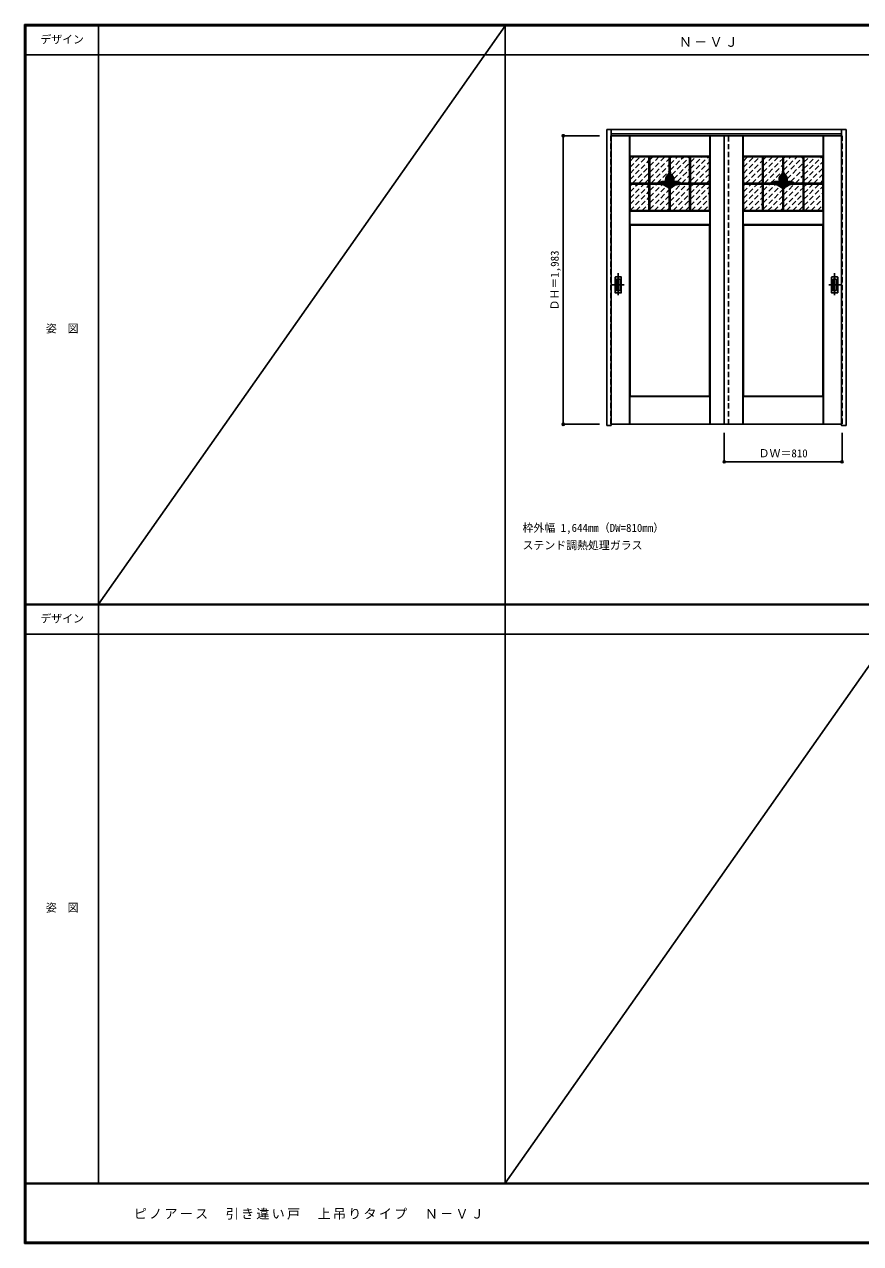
# Model space of a CAD drawing. Units: millimetres, scale not verified. Extents: x -6000 to 5700, y -4307 to 4175.
# Drawn here: x -6000 to -250, y -4205 to 4175 of the extents above; entities that cross this region are included whole.
import ezdxf
from ezdxf.enums import TextEntityAlignment as Align

# ---------------------------------------------------------------- set-up
doc = ezdxf.new("R2010")
doc.units = ezdxf.units.MM
doc.header["$LTSCALE"] = 30
doc.header["$PDMODE"] = 32
doc.header["$PDSIZE"] = 15
doc.linetypes.add('CHAIN1', pattern=[8, 5, -1, 1, -1])
doc.linetypes.add('DASHED1', pattern=[1.8, 1.2, -0.6])
for name, color, linetype in [('0-1_通り芯', 4, 'CHAIN1'), ('0-2_扉', 4, 'DASHED1'), ('0-3_仕上げ', 3, 'Continuous'), ('0-4_枠', 3, 'Continuous'), ('0-6_引手', 3, 'Continuous'), ('0-A_文字', 7, 'Continuous'), ('0-B_寸法', 4, 'Continuous'), ('0-C_ハッチ', 4, 'DASHED1'), ('F-1_枠', 6, 'Continuous'), ('F-A_文字', 7, 'Continuous')]:
    doc.layers.add(name, color=color, linetype=linetype)
doc.styles.add('ＭＳ ゴシック', font='')
doc.styles.get('ＭＳ ゴシック').set_extended_font_data('MS Gothic')

msp = doc.modelspace()

# ---------------------------------------------------------------- linework, layer by layer
at = {"layer": '0-1_通り芯'}
for p, q in [((-1917, 2465), (-1917, 2303)), ((-429, 2465), (-429, 2303)), ((-1958, 2384), (-1876, 2384)), ((-470, 2384), (-388, 2384))]:
    msp.add_line(p, q, dxfattribs=at)
at = {"layer": '0-2_扉'}
for p, q in [((-1968, 3409.5), (-1968, 1426.5)), ((-1965, 3409.5), (-1968, 3409.5)), ((-1158, 1426.5), (-1158, 3409.5)), ((-381, 3409.5), (-378, 3409.5)), ((-1968, 1426.5), (-1965, 1426.5))]:
    msp.add_line(p, q, dxfattribs=at)
at = {"layer": '0-2_扉', "color": 3, "linetype": 'Continuous'}
for p, q in [((-381, 3409.5), (-1965, 3409.5)), ((-1188, 1426.5), (-1188, 3409.5)), ((-1965, 1426.5), (-381, 1426.5))]:
    msp.add_line(p, q, dxfattribs=at)
at = {"layer": '0-2_扉'}
msp.add_lwpolyline([(-378, 3409.5), (-378, 1426.5), (-381, 1426.5)], dxfattribs=at)
at = {"layer": '0-3_仕上げ', "color": 7}
for p, q in [((-1840, 1426.5), (-1840, 3409.5)), ((-1839, 3268.5), (-1839, 3409.5)), ((-1838, 3269.5), (-1838, 3409.5)), ((-1288, 3269.5), (-1288, 3409.5)), ((-1287, 3268.5), (-1287, 3409.5)), ((-1286, 1426.5), (-1286, 3409.5)), ((-1060, 1426.5), (-1060, 3409.5)), ((-1059, 3268.5), (-1059, 3409.5)), ((-1058, 3269.5), (-1058, 3409.5)), ((-508, 3269.5), (-508, 3409.5)), ((-507, 3268.5), (-507, 3409.5)), ((-506, 1426.5), (-506, 3409.5)), ((-1838, 3269.5), (-1288, 3269.5)), ((-1290, 3265.5), (-1287, 3268.5)), ((-1288, 3269.5), (-1287, 3268.5)), ((-1058, 3269.5), (-508, 3269.5)), ((-510, 3265.5), (-507, 3268.5)), ((-508, 3269.5), (-507, 3268.5)), ((-1839, 2892.5), (-1836, 2895.5)), ((-1839, 2892.5), (-1838, 2891.5)), ((-1839, 2892.5), (-1839, 2798.5)), ((-1838, 2799.5), (-1838, 2891.5)), ((-1838, 2891.5), (-1288, 2891.5)), ((-1288, 2799.5), (-1288, 2891.5)), ((-1287, 2892.5), (-1287, 2798.5)), ((-1059, 2892.5), (-1056, 2895.5)), ((-1059, 2892.5), (-1058, 2891.5)), ((-1059, 2892.5), (-1059, 2798.5)), ((-1058, 2799.5), (-1058, 2891.5)), ((-1058, 2891.5), (-508, 2891.5)), ((-508, 2799.5), (-508, 2891.5)), ((-507, 2892.5), (-507, 2798.5)), ((-1838, 2799.5), (-1288, 2799.5)), ((-1290, 2795.5), (-1287, 2798.5)), ((-1288, 2799.5), (-1287, 2798.5)), ((-1058, 2799.5), (-508, 2799.5)), ((-510, 2795.5), (-507, 2798.5)), ((-508, 2799.5), (-507, 2798.5)), ((-1839, 1617.5), (-1836, 1620.5)), ((-1839, 1617.5), (-1838, 1616.5)), ((-1839, 1426.5), (-1839, 1617.5)), ((-1838, 1616.5), (-1288, 1616.5)), ((-1838, 1426.5), (-1838, 1616.5)), ((-1288, 1426.5), (-1288, 1616.5)), ((-1287, 1426.5), (-1287, 1617.5)), ((-1059, 1617.5), (-1056, 1620.5)), ((-1059, 1617.5), (-1058, 1616.5)), ((-1059, 1426.5), (-1059, 1617.5)), ((-1058, 1616.5), (-508, 1616.5)), ((-1058, 1426.5), (-1058, 1616.5)), ((-508, 1426.5), (-508, 1616.5)), ((-507, 1426.5), (-507, 1617.5))]:
    msp.add_line(p, q, dxfattribs=at)
at = {"layer": '0-3_仕上げ'}
for p, q in [((-1836, 3265.5), (-1290, 3265.5)), ((-1836, 2895.5), (-1836, 3265.5)), ((-1706, 2895.5), (-1706, 3265.5)), ((-1700, 2895.5), (-1700, 3265.5)), ((-1566, 3160.82), (-1566, 3265.5)), ((-1560, 3160.82), (-1560, 3265.5)), ((-1426, 2895.5), (-1426, 3265.5)), ((-1420, 2895.5), (-1420, 3265.5)), ((-1290, 2895.5), (-1290, 3265.5)), ((-1056, 3265.5), (-510, 3265.5)), ((-1056, 2895.5), (-1056, 3265.5)), ((-926, 2895.5), (-926, 3265.5)), ((-920, 2895.5), (-920, 3265.5)), ((-786, 3160.82), (-786, 3265.5)), ((-780, 3160.82), (-780, 3265.5)), ((-646, 2895.5), (-646, 3265.5)), ((-640, 2895.5), (-640, 3265.5)), ((-510, 2895.5), (-510, 3265.5)), ((-1836, 3083.5), (-1640.18, 3083.5)), ((-1836, 3077.5), (-1639, 3077.5)), ((-1566, 2895.5), (-1566, 3044.38)), ((-1560, 2895.5), (-1560, 3044.38)), ((-1487.01, 3077.5), (-1290, 3077.5)), ((-1485.82, 3083.5), (-1290, 3083.5)), ((-1056, 3083.5), (-860.18, 3083.5)), ((-1056, 3077.5), (-859, 3077.5)), ((-786, 2895.5), (-786, 3044.38)), ((-780, 2895.5), (-780, 3044.38)), ((-707.01, 3077.5), (-510, 3077.5)), ((-705.82, 3083.5), (-510, 3083.5)), ((-1836, 2895.5), (-1290, 2895.5)), ((-1056, 2895.5), (-510, 2895.5)), ((-1836, 2795.5), (-1290, 2795.5)), ((-1836, 1620.5), (-1836, 2795.5)), ((-1290, 1620.5), (-1290, 2795.5)), ((-1056, 2795.5), (-510, 2795.5)), ((-1056, 1620.5), (-1056, 2795.5)), ((-510, 1620.5), (-510, 2795.5)), ((-1836, 1620.5), (-1290, 1620.5)), ((-1056, 1620.5), (-510, 1620.5))]:
    msp.add_line(p, q, dxfattribs=at)
at = {"layer": '0-3_仕上げ', "linetype": 'CHAIN1'}
for p, q in [((-1703, 2895.5), (-1703, 3265.5)), ((-1563, 3160.82), (-1563, 3265.5)), ((-1423, 2895.5), (-1423, 3265.5)), ((-923, 2895.5), (-923, 3265.5)), ((-783, 3160.82), (-783, 3265.5)), ((-643, 2895.5), (-643, 3265.5)), ((-1836, 3080.5), (-1639, 3080.5)), ((-1563, 2895.5), (-1563, 3050.39)), ((-1487, 3080.5), (-1290, 3080.5)), ((-1056, 3080.5), (-859, 3080.5)), ((-783, 2895.5), (-783, 3050.39)), ((-707, 3080.5), (-510, 3080.5))]:
    msp.add_line(p, q, dxfattribs=at)
at = {"layer": '0-3_仕上げ', "color": 7}
for points in [[(-1838, 3269.5), (-1839, 3268.5), (-1836, 3265.5)], [(-1058, 3269.5), (-1059, 3268.5), (-1056, 3265.5)], [(-1290, 2895.5), (-1287, 2892.5), (-1288, 2891.5)], [(-510, 2895.5), (-507, 2892.5), (-508, 2891.5)], [(-1838, 2799.5), (-1839, 2798.5), (-1836, 2795.5)], [(-1058, 2799.5), (-1059, 2798.5), (-1056, 2795.5)], [(-1290, 1620.5), (-1287, 1617.5), (-1288, 1616.5)], [(-510, 1620.5), (-507, 1617.5), (-508, 1616.5)]]:
    msp.add_lwpolyline(points, dxfattribs=at)
at = {"layer": '0-3_仕上げ'}
for centre, radius, start, end in [((-1548.38, 3108.59), 43, 131.16277, 203.35991), ((-1548.38, 3108.59), 37, 131.16277, 225.52075), ((-1597.74, 3165.06), 32, 311.16277, 353.05604), ((-1597.74, 3165.06), 38, 311.16277, 336.10603), ((-1528.26, 3165.06), 38, 203.89397, 228.83723), ((-1528.26, 3165.06), 32, 186.94396, 228.83723), ((-1577.62, 3108.59), 37, 314.47925, 48.83723), ((-1577.62, 3108.59), 43, 336.64009, 48.83723), ((-768.38, 3108.59), 43, 131.16277, 203.35991), ((-768.38, 3108.59), 37, 131.16277, 225.52075), ((-817.74, 3165.06), 32, 311.16277, 353.05604), ((-817.74, 3165.06), 38, 311.16277, 336.10603), ((-748.26, 3165.06), 38, 203.89397, 228.83723), ((-748.26, 3165.06), 32, 186.94396, 228.83723), ((-797.62, 3108.59), 37, 314.47925, 48.83723), ((-797.62, 3108.59), 43, 336.64009, 48.83723), ((-1607.93, 3047.94), 48, 65.27067, 132.2051), ((-1638.99, 2980.5), 97, 41.19177, 90.00377), ((-1607.93, 3047.94), 42, 7.55844, 122.98693), ((-1638.99, 2980.5), 103, 45.10773, 85.43764), ((-1607.93, 3047.94), 48, 20.5908, 45.52075), ((-1518.07, 3047.94), 48, 134.47925, 159.4092), ((-1487.01, 2980.5), 97, 90, 138.80823), ((-1518.07, 3047.94), 42, 57.01307, 172.44156), ((-1487.01, 2980.5), 103, 94.56236, 134.89227), ((-1518.07, 3047.94), 48, 47.7949, 114.72933), ((-827.93, 3047.94), 48, 65.27067, 132.2051), ((-858.99, 2980.5), 97, 41.19177, 90.00377), ((-827.93, 3047.94), 42, 7.55844, 122.98693), ((-858.99, 2980.5), 103, 45.10773, 85.43764), ((-827.93, 3047.94), 48, 20.5908, 45.52075), ((-738.07, 3047.94), 48, 134.47925, 159.4092), ((-707.01, 2980.5), 97, 90, 138.80823), ((-738.07, 3047.94), 42, 57.01307, 172.44156), ((-707.01, 2980.5), 103, 94.56236, 134.89227), ((-738.07, 3047.94), 48, 47.7949, 114.72933)]:
    msp.add_arc(centre, radius, start, end, dxfattribs=at)
at = {"layer": '0-3_仕上げ', "linetype": 'CHAIN1'}
for centre, radius, start, end in [((-1548.38, 3108.59), 40, 131.16277, 225.52075), ((-1597.74, 3165.06), 35, 311.16277, 353.05604), ((-1528.26, 3165.06), 35, 186.94396, 228.83723), ((-1577.62, 3108.59), 40, 314.47925, 48.83723), ((-768.38, 3108.59), 40, 131.16277, 225.52075), ((-817.74, 3165.06), 35, 311.16277, 353.05604), ((-748.26, 3165.06), 35, 186.94396, 228.83723), ((-797.62, 3108.59), 40, 314.47925, 48.83723), ((-1607.93, 3047.94), 45, 3.11365, 133.65902), ((-1638.99, 2980.5), 100, 40.5416, 90.00377), ((-1518.07, 3047.94), 45, 46.34098, 176.88635), ((-1487.01, 2980.5), 100, 89.99623, 139.4584), ((-827.93, 3047.94), 45, 3.11365, 133.65902), ((-858.99, 2980.5), 100, 40.5416, 90.00377), ((-738.07, 3047.94), 45, 46.34098, 176.88635), ((-707.01, 2980.5), 100, 89.99623, 139.4584)]:
    msp.add_arc(centre, radius, start, end, dxfattribs=at)
at = {"layer": '0-4_枠'}
for p, q in [((-1995, 1418), (-1995, 3453)), ((-1995, 3453), (-351, 3453)), ((-1965, 1418), (-1965, 3453)), ((-381, 1427.04), (-381, 3453)), ((-351, 1418), (-351, 3453)), ((-1965, 3423), (-381, 3423)), ((-381, 1426.7), (-381, 1427.04)), ((-1965, 1418), (-1995, 1418))]:
    msp.add_line(p, q, dxfattribs=at)
msp.add_lwpolyline([(-351, 1418), (-381, 1418), (-381, 1426.7)], dxfattribs=at)
at = {"layer": '0-6_引手'}
for p, q in [((-1938, 2330.5), (-1938, 2437.5)), ((-1897.5, 2439), (-1936.5, 2439)), ((-1896, 2437.5), (-1896, 2330.5)), ((-450, 2330.5), (-450, 2437.5)), ((-409.5, 2439), (-448.5, 2439)), ((-408, 2437.5), (-408, 2330.5)), ((-1897.5, 2329), (-1936.5, 2329)), ((-409.5, 2329), (-448.5, 2329))]:
    msp.add_line(p, q, dxfattribs=at)
at = {"layer": '0-6_引手', "color": 7}
for p, q in [((-1929.5, 2346.5), (-1929.5, 2421.5)), ((-1906, 2423), (-1928, 2423)), ((-1904.5, 2421.5), (-1904.5, 2346.5)), ((-441.5, 2346.5), (-441.5, 2421.5)), ((-418, 2423), (-440, 2423)), ((-416.5, 2421.5), (-416.5, 2346.5)), ((-1906, 2345), (-1928, 2345)), ((-418, 2345), (-440, 2345))]:
    msp.add_line(p, q, dxfattribs=at)
at = {"layer": '0-6_引手'}
for centre, start, end in [((-1936.5, 2437.5), 90, 180), ((-1897.5, 2437.5), 0, 90), ((-448.5, 2437.5), 90, 180), ((-409.5, 2437.5), 0, 90), ((-1936.5, 2330.5), 180, 270), ((-1897.5, 2330.5), 270, 0), ((-448.5, 2330.5), 180, 270), ((-409.5, 2330.5), 270, 0)]:
    msp.add_arc(centre, 1.5, start, end, dxfattribs=at)
at = {"layer": '0-6_引手', "color": 7}
for centre, start, end in [((-1928, 2421.5), 90, 180), ((-1928, 2346.5), 180, 270), ((-1906, 2421.5), 0, 90), ((-1906, 2346.5), 270, 0), ((-440, 2421.5), 90, 180), ((-440, 2346.5), 180, 270), ((-418, 2421.5), 0, 90), ((-418, 2346.5), 270, 0)]:
    msp.add_arc(centre, 1.5, start, end, dxfattribs=at)
at = {"layer": '0-B_寸法'}
for p, q in [((-2295, 3409.5), (-2045, 3409.5)), ((-2295, 3409.5), (-2295, 1426.5)), ((-2295, 1426.5), (-2045, 1426.5)), ((-1188, 1168), (-1188, 1368)), ((-378, 1168), (-378, 1368)), ((-1188, 1168), (-378, 1168))]:
    msp.add_line(p, q, dxfattribs=at)
at = {"layer": '0-B_寸法', "color": 7}
for p in [(-2295, 3409.5), (-2295, 1426.5), (-1188, 1168), (-378, 1168)]:
    msp.add_point(p, dxfattribs=at)
at = {"layer": '0-C_ハッチ'}
for p, q in [((-1836, 3151.13), (-1721.63, 3265.5)), ((-1836, 3193.55), (-1764.05, 3265.5)), ((-1836, 3235.98), (-1806.48, 3265.5)), ((-1836, 3108.7), (-1706, 3238.7)), ((-1818.77, 3083.5), (-1706, 3196.27)), ((-1700, 3159.85), (-1594.35, 3265.5)), ((-1700, 3202.27), (-1636.77, 3265.5)), ((-1700, 3244.7), (-1679.2, 3265.5)), ((-1700, 3117.42), (-1566, 3251.42)), ((-1691.49, 3083.5), (-1566, 3208.99)), ((-1560, 3172.57), (-1467.07, 3265.5)), ((-1560, 3214.99), (-1509.49, 3265.5)), ((-1560, 3257.42), (-1551.92, 3265.5)), ((-1549.24, 3140.9), (-1426, 3264.14)), ((-1534.84, 3112.88), (-1426, 3221.71)), ((-1420, 3142.86), (-1297.36, 3265.5)), ((-1420, 3185.29), (-1339.79, 3265.5)), ((-1420, 3227.71), (-1382.21, 3265.5)), ((-1420, 3100.44), (-1290, 3230.44)), ((-1394.51, 3083.5), (-1290, 3188.01)), ((-1056, 3151.13), (-941.63, 3265.5)), ((-1056, 3193.55), (-984.05, 3265.5)), ((-1056, 3235.98), (-1026.48, 3265.5)), ((-1056, 3108.7), (-926, 3238.7)), ((-1038.77, 3083.5), (-926, 3196.27)), ((-920, 3159.85), (-814.35, 3265.5)), ((-920, 3202.27), (-856.77, 3265.5)), ((-920, 3244.7), (-899.2, 3265.5)), ((-920, 3117.42), (-786, 3251.42)), ((-911.49, 3083.5), (-786, 3208.99)), ((-780, 3172.57), (-687.07, 3265.5)), ((-780, 3214.99), (-729.49, 3265.5)), ((-780, 3257.42), (-771.92, 3265.5)), ((-769.24, 3140.9), (-646, 3264.14)), ((-754.84, 3112.88), (-646, 3221.71)), ((-640, 3142.86), (-517.36, 3265.5)), ((-640, 3185.29), (-559.79, 3265.5)), ((-640, 3227.71), (-602.21, 3265.5)), ((-640, 3100.44), (-510, 3230.44)), ((-614.51, 3083.5), (-510, 3188.01)), ((-1776.35, 3083.5), (-1706, 3153.85)), ((-1733.92, 3083.5), (-1706, 3111.42)), ((-1649.07, 3083.5), (-1566, 3166.57)), ((-1510.02, 3095.27), (-1426, 3179.29)), ((-1479.36, 3083.5), (-1426, 3136.86)), ((-1352.08, 3083.5), (-1290, 3145.58)), ((-1309.66, 3083.5), (-1290, 3103.16)), ((-996.35, 3083.5), (-926, 3153.85)), ((-953.92, 3083.5), (-926, 3111.42)), ((-869.07, 3083.5), (-786, 3166.57)), ((-730.02, 3095.27), (-646, 3179.29)), ((-699.36, 3083.5), (-646, 3136.86)), ((-572.08, 3083.5), (-510, 3145.58)), ((-529.66, 3083.5), (-510, 3103.16)), ((-1836, 2981.42), (-1739.92, 3077.5)), ((-1836, 3023.85), (-1782.35, 3077.5)), ((-1836, 3066.27), (-1824.77, 3077.5)), ((-1836, 2938.99), (-1706, 3068.99)), ((-1836, 2896.57), (-1706, 3026.57)), ((-1700, 3032.57), (-1655.07, 3077.5)), ((-1700, 3074.99), (-1697.49, 3077.5)), ((-1700, 2990.14), (-1615.52, 3074.62)), ((-1700, 2947.71), (-1585.98, 3061.73)), ((-1700, 2905.29), (-1566, 3039.29)), ((-1595.76, 3094.38), (-1590.45, 3099.69)), ((-1560, 2960.44), (-1442.94, 3077.5)), ((-1560, 3002.86), (-1485.36, 3077.5)), ((-1560, 2918.01), (-1426, 3052.01)), ((-1436.94, 3083.5), (-1426, 3094.44)), ((-1420, 2973.16), (-1315.66, 3077.5)), ((-1420, 3015.58), (-1358.08, 3077.5)), ((-1420, 3058.01), (-1400.51, 3077.5)), ((-1420, 2930.73), (-1290, 3060.73)), ((-1412.8, 2895.5), (-1290, 3018.3)), ((-1056, 2981.42), (-959.92, 3077.5)), ((-1056, 3023.85), (-1002.35, 3077.5)), ((-1056, 3066.27), (-1044.77, 3077.5)), ((-1056, 2938.99), (-926, 3068.99)), ((-1056, 2896.57), (-926, 3026.57)), ((-920, 3032.57), (-875.07, 3077.5)), ((-920, 3074.99), (-917.49, 3077.5)), ((-920, 2990.14), (-835.52, 3074.62)), ((-920, 2947.71), (-805.98, 3061.73)), ((-920, 2905.29), (-786, 3039.29)), ((-815.76, 3094.38), (-810.45, 3099.69)), ((-780, 2960.44), (-662.94, 3077.5)), ((-780, 3002.86), (-705.36, 3077.5)), ((-780, 2918.01), (-646, 3052.01)), ((-656.94, 3083.5), (-646, 3094.44)), ((-640, 2973.16), (-535.66, 3077.5)), ((-640, 3015.58), (-578.08, 3077.5)), ((-640, 3058.01), (-620.51, 3077.5)), ((-640, 2930.73), (-510, 3060.73)), ((-632.8, 2895.5), (-510, 3018.3)), ((-1794.64, 2895.5), (-1706, 2984.14)), ((-1752.21, 2895.5), (-1706, 2941.71)), ((-1667.36, 2895.5), (-1566, 2996.86)), ((-1624.94, 2895.5), (-1566, 2954.44)), ((-1540.08, 2895.5), (-1426, 3009.58)), ((-1497.66, 2895.5), (-1426, 2967.16)), ((-1370.38, 2895.5), (-1290, 2975.88)), ((-1327.95, 2895.5), (-1290, 2933.45)), ((-1014.64, 2895.5), (-926, 2984.14)), ((-972.21, 2895.5), (-926, 2941.71)), ((-887.36, 2895.5), (-786, 2996.86)), ((-844.94, 2895.5), (-786, 2954.44)), ((-760.08, 2895.5), (-646, 3009.58)), ((-717.66, 2895.5), (-646, 2967.16)), ((-590.38, 2895.5), (-510, 2975.88)), ((-547.95, 2895.5), (-510, 2933.45)), ((-1709.79, 2895.5), (-1706, 2899.29)), ((-1582.51, 2895.5), (-1566, 2912.01)), ((-1455.23, 2895.5), (-1426, 2924.73)), ((-929.79, 2895.5), (-926, 2899.29)), ((-802.51, 2895.5), (-786, 2912.01)), ((-675.23, 2895.5), (-646, 2924.73))]:
    msp.add_line(p, q, dxfattribs=at)
at = {"layer": '0-C_ハッチ', "color": 3, "linetype": 'Continuous'}
for p, q in [((-1553.55, 3136.7), (-1585.21, 3105.04)), ((-1557.7, 3141.03), (-1585.02, 3113.71)), ((-1549.33, 3132.43), (-1583.81, 3097.95)), ((-1545.8, 3127.47), (-1581.39, 3091.88)), ((-1561.16, 3146.05), (-1580.8, 3126.41)), ((-1543.04, 3121.75), (-1578.16, 3086.63)), ((-1541.2, 3115.11), (-1574.21, 3082.1)), ((-1540.65, 3107.17), (-1570.2, 3077.62)), ((-773.55, 3136.7), (-805.21, 3105.04)), ((-777.7, 3141.03), (-805.02, 3113.71)), ((-769.33, 3132.43), (-803.81, 3097.95)), ((-765.8, 3127.47), (-801.39, 3091.88)), ((-781.16, 3146.05), (-800.8, 3126.41)), ((-763.04, 3121.75), (-798.16, 3086.63)), ((-761.2, 3115.11), (-794.21, 3082.1)), ((-760.65, 3107.17), (-790.2, 3077.62)), ((-1542.56, 3096.78), (-1566.74, 3072.59)), ((-762.56, 3096.78), (-786.74, 3072.59))]:
    msp.add_line(p, q, dxfattribs=at)
at = {"layer": '0-C_ハッチ', "color": 2, "linetype": 'Continuous'}
for p, q in [((-1624.78, 3086.42), (-1620.11, 3081.75)), ((-1618.47, 3088.6), (-1608.87, 3079)), ((-1611.2, 3089.82), (-1595.04, 3073.65)), ((-1602.49, 3089.59), (-1568.48, 3055.58)), ((-1590.63, 3086.21), (-1569.66, 3065.25)), ((-1557.8, 3061.57), (-1554.52, 3058.29)), ((-1555.24, 3067.5), (-1549.85, 3062.11)), ((-1551.98, 3072.72), (-1544.93, 3065.67)), ((-1548.09, 3077.32), (-1539.74, 3068.97)), ((-1543.59, 3081.3), (-1534.29, 3072.01)), ((-1538.46, 3084.66), (-1528.55, 3074.75)), ((-1532.65, 3087.33), (-1522.5, 3077.19)), ((-1526.01, 3089.19), (-1516.13, 3079.3)), ((-1518.29, 3089.94), (-1509.38, 3081.04)), ((-1508.76, 3088.9), (-1502.23, 3082.37)), ((-844.78, 3086.42), (-840.11, 3081.75)), ((-838.47, 3088.6), (-828.87, 3079)), ((-831.2, 3089.82), (-815.04, 3073.65)), ((-822.49, 3089.59), (-788.48, 3055.58)), ((-810.63, 3086.21), (-789.66, 3065.25)), ((-777.8, 3061.57), (-774.52, 3058.29)), ((-775.24, 3067.5), (-769.85, 3062.11)), ((-771.98, 3072.72), (-764.93, 3065.67)), ((-768.09, 3077.32), (-759.74, 3068.97)), ((-763.59, 3081.3), (-754.29, 3072.01)), ((-758.46, 3084.66), (-748.55, 3074.75)), ((-752.65, 3087.33), (-742.5, 3077.19)), ((-746.01, 3089.19), (-736.13, 3079.3)), ((-738.29, 3089.94), (-729.38, 3081.04)), ((-728.76, 3088.9), (-722.23, 3082.37))]:
    msp.add_line(p, q, dxfattribs=at)
at = {"layer": 'F-1_枠'}
for p, q in [((-6000, 4175), (5700, 4175)), ((-6000, 4175), (-6000, -4205)), ((-6000, 4170), (5700, 4170)), ((-6000, 4165), (5700, 4165)), ((-5995, 4175), (-5995, -4205)), ((-5990, 4175), (-5990, -4205)), ((-5490, 4175), (-5490, -3790)), ((-2695, -3790), (-2695, 4175)), ((-6000, 3965), (5700, 3965)), ((-6000, 190.5), (5700, 190.5)), ((-6000, 187.5), (5700, 187.5)), ((-6000, 184.5), (5700, 184.5)), ((-6000, -15.5), (5700, -15.5)), ((5700, -3790), (-6000, -3790)), ((5700, -3795), (-6000, -3795)), ((5700, -4195), (-6000, -4195)), ((5700, -4200), (-6000, -4200)), ((5700, -4205), (-6000, -4205))]:
    msp.add_line(p, q, dxfattribs=at)
at = {"layer": 'F-A_文字'}
for p, q in [((-2695, 4165), (-5490, 190.5)), ((100, 184.5), (-2695, -3790))]:
    msp.add_line(p, q, dxfattribs=at)

# ---------------------------------------------------------------- texts
at = {"layer": '0-A_文字', "style": 'ＭＳ ゴシック'}
for s, p in [('枠外幅 1,644mm（DW=810mm）', (-2575, 670.5)), ('ステンド調熱処理ガラス', (-2575, 550.5))]:
    msp.add_text(s, height=54.99, dxfattribs=at).set_placement(p, align=Align.BOTTOM_LEFT)
at = {"layer": '0-A_文字', "insert": (-1500, 4020), "char_height": 65.98, "attachment_point": 7, "style": 'ＭＳ ゴシック'}
msp.add_mtext('\\T1.17;Ｎ－ＶＪ', dxfattribs=at)
at = {"layer": '0-B_寸法', "color": 7, "style": 'ＭＳ ゴシック'}
msp.add_text('ＤＨ＝1,983', height=54.99, rotation=90, dxfattribs=at).set_placement((-2310, 2208.75), align=Align.BOTTOM_LEFT)
msp.add_text('ＤＷ＝810', height=54.99, dxfattribs=at).set_placement((-951.75, 1183), align=Align.BOTTOM_LEFT)
at = {"layer": 'F-A_文字', "style": 'ＭＳ ゴシック'}
for s, p in [('デザイン', (-5890, 4027.5)), ('姿\u3000図', (-5852.5, 2040.25)), ('デザイン', (-5890, 47)), ('姿\u3000図', (-5852.5, -1940.25))]:
    msp.add_text(s, height=54.99, dxfattribs=at).set_placement(p, align=Align.BOTTOM_LEFT)
at = {"layer": 'F-A_文字', "insert": (-5247.55, -4040), "char_height": 65.98, "attachment_point": 7, "style": 'ＭＳ ゴシック'}
msp.add_mtext('\\T1.17;ピノアース\u3000引き違い戸\u3000上吊りタイプ\u3000Ｎ－ＶＪ', dxfattribs=at)

doc.saveas('drawing.dxf')
